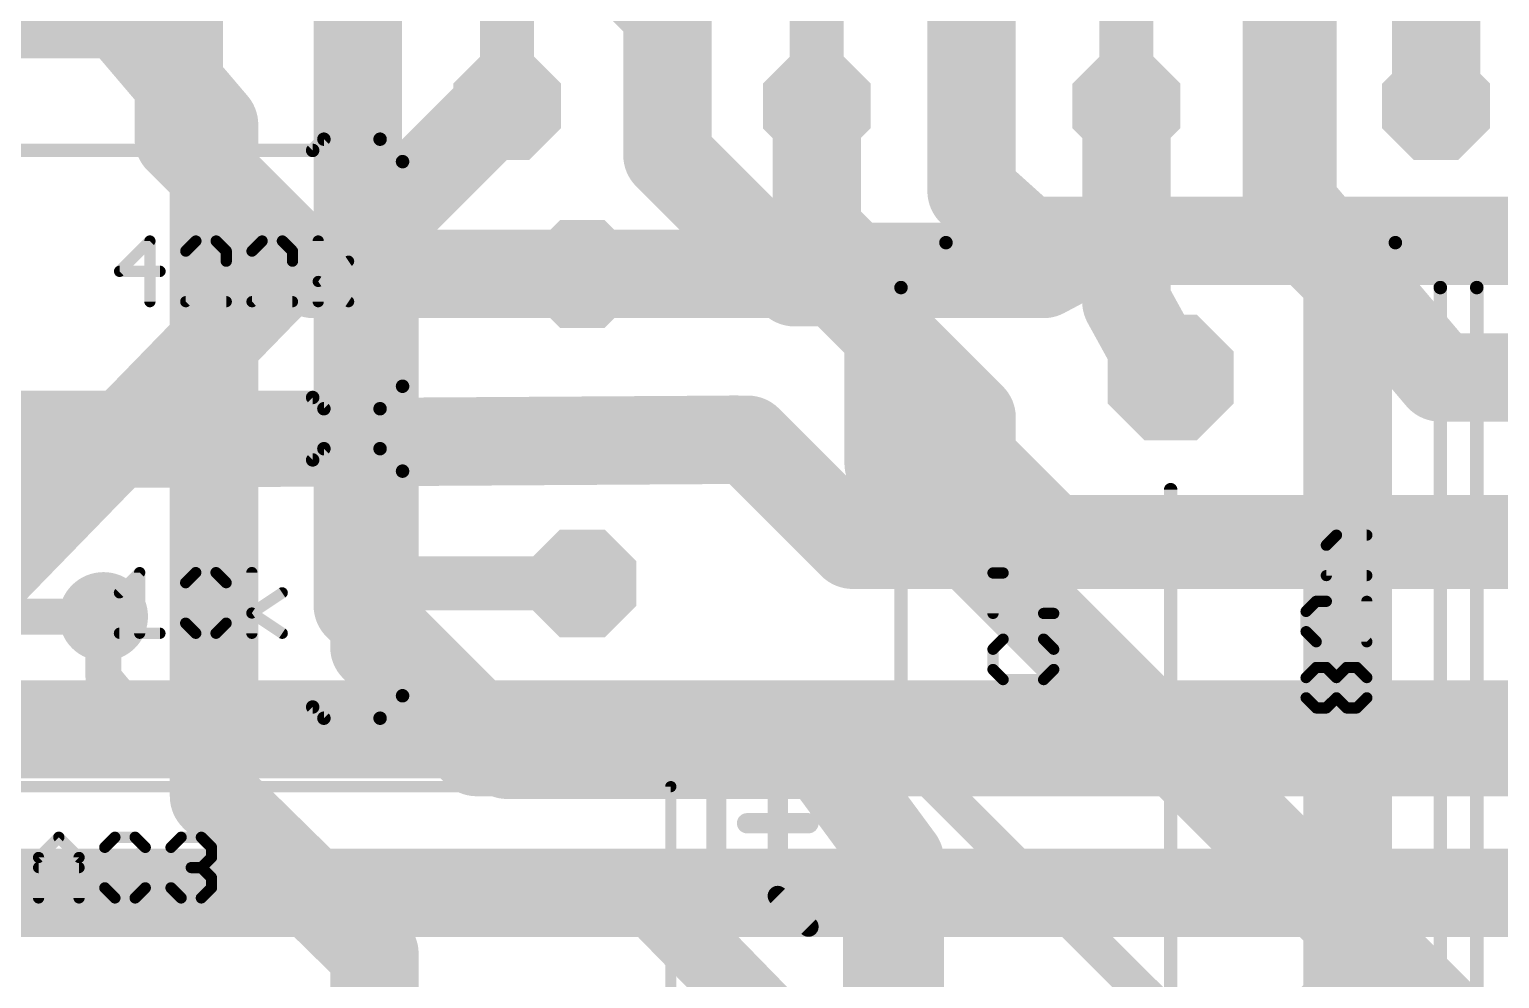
# Model space of a CAD drawing. Header units: inches. Extents: x -5 to 142, y -3 to 122.
# Drawn here: x 68.1 to 84.72, y 56.28 to 67.02 of the extents above; entities that cross this region are included whole.
import ezdxf

# ---------------------------------------------------------------- set-up
doc = ezdxf.new("R2010")
doc.units = ezdxf.units.IN
doc.header["$MEASUREMENT"] = 0
for name, color, linetype in [('1', 22, 'Continuous'), ('15', 22, 'Continuous'), ('16', 175, 'Continuous'), ('17', 82, 'Continuous'), ('18', 82, 'Continuous'), ('2', 175, 'Continuous'), ('21', 253, 'Continuous'), ('25', 253, 'Continuous'), ('27', 253, 'Continuous'), ('51', 253, 'Continuous')]:
    doc.layers.add(name, color=color, linetype=linetype)

# ---------------------------------------------------------------- blocks, each defined once
blk = doc.blocks.new('OCTAGONP')
at = {"const_width": 0.5}
blk.add_lwpolyline([(-0.25, -0.1036), (-0.25, 0.1036), (-0.1036, 0.25), (0.1036, 0.25), (0.25, 0.1036), (0.25, -0.1036), (0.1036, -0.25), (-0.1036, -0.25), (-0.25, -0.1036), (-0.25, 0.1036)], dxfattribs=at)
blk = doc.blocks.new('ROUNDP')
at = {"const_width": 0.5}
blk.add_lwpolyline([(0, -0.25, 1), (0, 0.25, 1), (0, -0.25)], format="xyb", dxfattribs=at)
blk = doc.blocks.new('RECT')
blk.add_solid([(-0.5, -0.5), (0.5, -0.5), (-0.5, 0.5), (0.5, 0.5)])
blk = doc.blocks.new('ROUNDV')
at = {"const_width": 0.5}
blk.add_lwpolyline([(0, -0.25, 1), (0, 0.25, 1), (0, -0.25)], format="xyb", dxfattribs=at)

msp = doc.modelspace()

# ---------------------------------------------------------------- linework, layer by layer
at = {"layer": '1'}
for points, const_width in [([(82.3125, 65.125), (82.3125, 74.75)], 1), ([(69.79, 70.5), (69.79, 65.7725)], 1), ([(77, 66.15), (77, 64.75)], 1), ([(80.5, 66.15), (80.5, 63.9375)], 1), ([(69.79, 65.7725), (71.125, 64.4375)], 1), ([(84.045, 63.08), (82.3125, 65.125)], 1), ([(77, 64.75), (77.8125, 63.9375)], 1), ([(66.75, 59.9375), (71.125, 64.4375)], 1), ([(71.125, 64.4375), (71.3125, 64.25)], 1), ([(71.3125, 64.25), (74.35, 64.25)], 1), ([(77.8125, 63.9375), (77.8125, 62.1075)], 1), ([(80.5, 63.9375), (80.9375, 63.1425)], 1), ([(80.9375, 63.1425), (81, 63.08)], 1), ([(87, 63.08), (84.045, 63.08)], 1), ([(77.8125, 62.1075), (87, 52.92)], 1), ([(68.9375, 59.6875), (68.9375, 60.375)], 0.4064), ([(69.25, 59.3125), (68.9375, 59.6875)], 0.4064), ([(77.5, 59.3125), (69.25, 59.3125)], 0.4064), ([(83.625, 53.1875), (77.5, 59.3125)], 0.4064)]:
    msp.add_lwpolyline(points, dxfattribs=dict(at, const_width=const_width))
for points, const_width in [([(77.25, 66.15, 1), (76.75, 66.15)], 0.5), ([(80.75, 66.15, 1), (80.25, 66.15)], 0.5), ([(69.9668, 65.9493, 1), (69.6132, 65.5957)], 0.5), ([(69.54, 65.7725, 1), (70.04, 65.7725)], 0.5), ([(82.5032, 65.2866, 1), (82.1218, 64.9634)], 0.5), ([(82.0625, 65.125, 1), (82.5625, 65.125)], 0.5), ([(77.1768, 64.9268, 1), (76.8232, 64.5732)], 0.5), ([(76.75, 64.75, 1), (77.25, 64.75)], 0.5), ([(71.3018, 64.6143, 1), (70.9482, 64.2607)], 0.5), ([(71.3042, 64.2632, 1), (70.9458, 64.6118)], 0.5), ([(70.9482, 64.2607, 1), (71.3018, 64.6143)], 0.5), ([(71.3125, 64.5, 1), (71.3125, 64)], 0.5), ([(71.1357, 64.0732, 1), (71.4893, 64.4268)], 0.5), ([(74.35, 64, 1), (74.35, 64.5)], 0.5), ([(78.0625, 63.9375, 1), (77.5625, 63.9375)], 0.5), ([(77.6357, 63.7607, 1), (77.9893, 64.1143)], 0.5), ([(80.719, 64.058, 1), (80.281, 63.817)], 0.5), ([(80.25, 63.9375, 1), (80.75, 63.9375)], 0.5), ([(81.1143, 63.3193, 1), (80.7607, 62.9657)], 0.5), ([(80.7185, 63.022, 1), (81.1565, 63.263)], 0.5), ([(80.8232, 62.9032, 1), (81.1768, 63.2568)], 0.5), ([(84.045, 63.33, 1), (84.045, 62.83)], 0.5), ([(83.8543, 62.9184, 1), (84.2357, 63.2416)], 0.5), ([(77.9893, 62.2843, 1), (77.6357, 61.9307)], 0.5), ([(77.5625, 62.1075, 1), (78.0625, 62.1075)], 0.5), ([(69.0391, 60.375, 1), (68.8359, 60.375)], 0.2032), ([(69.0156, 59.7525, 1), (68.8594, 59.6225)], 0.2032), ([(68.8359, 59.6875, 1), (69.0391, 59.6875)], 0.2032), ([(69.25, 59.4141, 1), (69.25, 59.2109)], 0.2032), ([(77.5718, 59.3843, 1), (77.4282, 59.2407)], 0.2032), ([(77.5, 59.2109, 1), (77.5, 59.4141)], 0.2032), ([(69.1719, 59.2475, 1), (69.3281, 59.3775)], 0.2032)]:
    msp.add_lwpolyline(points, format="xyb", dxfattribs=dict(at, const_width=const_width))
at = {"layer": '15', "const_width": 1}
for points in [[(78.75, 65.1875), (78.75, 72.0625)], [(75.3125, 65.5938), (75.3125, 67.9688)], [(76.75, 64.1562), (75.3125, 65.5938)], [(79.375, 64.625), (78.75, 65.1875)], [(96.625, 64.625), (79.375, 64.625)], [(77.2188, 64.1562), (76.75, 64.1562)], [(78.75, 62.625), (77.2188, 64.1562)], [(78.75, 62.1562), (78.75, 62.625)], [(76.0625, 62.375), (66.1875, 62.3125)], [(79.6562, 61.25), (78.75, 62.1562)], [(89.75, 61.25), (79.6562, 61.25)], [(66.7188, 59.1562), (87.4375, 59.1562)], [(62.5, 57.25), (85.75, 57.25)]]:
    msp.add_lwpolyline(points, dxfattribs=at)
at = {"layer": '15', "const_width": 0.5}
for points in [[(75.4893, 65.7705, 1), (75.1357, 65.417)], [(75.0625, 65.5938, 1), (75.5625, 65.5938)], [(78.9172, 65.3733, 1), (78.5828, 65.0017)], [(78.5, 65.1875, 1), (79, 65.1875)], [(79.375, 64.875, 1), (79.375, 64.375)], [(79.2078, 64.4392, 1), (79.5422, 64.8108)], [(76.75, 64.4062, 1), (76.75, 63.9062)], [(77.3955, 64.333, 1), (77.042, 63.9795)], [(77.2188, 63.9062, 1), (77.2188, 64.4062)], [(76.5732, 63.9795, 1), (76.9268, 64.333)], [(79, 62.625, 1), (78.5, 62.625)], [(78.5732, 62.4482, 1), (78.9268, 62.8018)], [(76.0641, 62.125, 1), (76.0609, 62.625)], [(78.9268, 62.333, 1), (78.5732, 61.9795)], [(78.5, 62.1562, 1), (79, 62.1562)], [(79.6562, 61.5, 1), (79.6562, 61)], [(79.4795, 61.0732, 1), (79.833, 61.4268)]]:
    msp.add_lwpolyline(points, format="xyb", dxfattribs=at)
at = {"layer": '16'}
for points, const_width in [([(74.7812, 67.3125), (75.375, 66.7188)], 0.4064), ([(75.375, 66.7188), (75.375, 65.4375)], 0.4064), ([(73.4, 66.15), (72, 64.75)], 1), ([(73.5, 66.15), (73.4, 66.15)], 1), ([(75.375, 65.4375), (76.1875, 64.625)], 0.4064), ([(72, 64.75), (72, 60.0312)], 1), ([(76.1875, 64.625), (105.125, 64.625)], 0.4064), ([(76.0625, 62.375), (76.2188, 62.375)], 1), ([(76.2188, 62.375), (77.4062, 61.1875)], 1), ([(77.4062, 61.1875), (94.8125, 61.1875)], 1), ([(68.9375, 60.375), (64.125, 60.375)], 0.4064), ([(72, 60.0312), (73.1562, 58.8438)], 1), ([(73.1562, 58.8438), (92.3438, 58.8438)], 1), ([(75.0312, 57.2812), (65.3125, 57.2812)], 0.8128), ([(77.375, 54.875), (75.0312, 57.2812)], 0.8128)]:
    msp.add_lwpolyline(points, dxfattribs=dict(at, const_width=const_width))
for points, const_width in [([(75.4766, 66.7188, 1), (75.2734, 66.7188)], 0.2032), ([(75.3032, 66.6469, 1), (75.4468, 66.7906)], 0.2032), ([(73.4, 66.4, 1), (73.4, 65.9)], 0.5), ([(73.5768, 65.9732, 1), (73.2232, 66.3268)], 0.5), ([(73.5, 65.9, 1), (73.5, 66.4)], 0.5), ([(75.4468, 65.5093, 1), (75.3032, 65.3657)], 0.2032), ([(75.2734, 65.4375, 1), (75.4766, 65.4375)], 0.2032), ([(72.25, 64.75, 1), (71.75, 64.75)], 0.5), ([(71.8232, 64.9268, 1), (72.1768, 64.5732)], 0.5), ([(76.1875, 64.7266, 1), (76.1875, 64.5234)], 0.2032), ([(76.1157, 64.5532, 1), (76.2593, 64.6968)], 0.2032), ([(76.0625, 62.625, 1), (76.0625, 62.125)], 0.5), ([(76.3955, 62.5518, 1), (76.042, 62.1982)], 0.5), ([(76.2188, 62.125, 1), (76.2188, 62.625)], 0.5), ([(77.4062, 61.4375, 1), (77.4062, 60.9375)], 0.5), ([(77.2295, 61.0107, 1), (77.583, 61.3643)], 0.5), ([(68.9375, 60.2734, 1), (68.9375, 60.4766)], 0.2032), ([(72.1791, 60.2057, 1), (71.8209, 59.8568)], 0.5), ([(71.75, 60.0312, 1), (72.25, 60.0312)], 0.5), ([(73.1562, 59.0938, 1), (73.1562, 58.5938)], 0.5), ([(72.9771, 58.6693, 1), (73.3354, 59.0182)], 0.5), ([(75.1768, 57.423, 1), (74.8857, 57.1395)], 0.4064), ([(75.0312, 57.0781, 1), (75.0312, 57.4844)], 0.4064)]:
    msp.add_lwpolyline(points, format="xyb", dxfattribs=dict(at, const_width=const_width))
at = {"layer": '2', "const_width": 1}
for points in [[(82.375, 64.8125), (82.375, 75.375)], [(84, 66.15), (84, 74.375)], [(71.8125, 73.375), (71.8125, 60.5)], [(69.125, 67.1875), (67.3438, 67.1875)], [(70.1875, 65.9375), (69.125, 67.1875)], [(80.5, 64.75), (80.5, 66.15)], [(70.1875, 58.3438), (70.1875, 65.9375)], [(83, 64.1875), (82.375, 64.8125)], [(79.5625, 64.25), (80.5, 64.75)], [(74.35, 64.25), (79.5625, 64.25)], [(83, 56), (83, 64.1875)], [(71.8125, 60.5), (73.5, 58.8125)], [(73.5, 58.8125), (77.0625, 58.8125)], [(77.0625, 58.8125), (77.9375, 57.625)], [(72, 56.5625), (70.1875, 58.3438)], [(77.9375, 57.625), (77.9375, 52.3125)], [(72, 55.1448), (72, 56.5625)], [(81, 54), (83, 56)]]:
    msp.add_lwpolyline(points, dxfattribs=at)
at = {"layer": '2', "const_width": 0.5}
for points in [[(69.3155, 67.3494, 1), (68.9345, 67.0256)], [(69.125, 66.9375, 1), (69.125, 67.4375)], [(80.75, 66.15, 1), (80.25, 66.15)], [(70.4375, 65.9375, 1), (69.9375, 65.9375)], [(69.997, 65.7756, 1), (70.378, 66.0994)], [(83.75, 66.15, 1), (84.25, 66.15)], [(82.5518, 64.9893, 1), (82.1982, 64.6357)], [(80.6176, 64.5294, 1), (80.3824, 64.9706)], [(80.25, 64.75, 1), (80.75, 64.75)], [(82.125, 64.8125, 1), (82.625, 64.8125)], [(74.35, 64.5, 1), (74.35, 64)], [(79.4449, 64.4706, 1), (79.6801, 64.0294)], [(79.5625, 64, 1), (79.5625, 64.5)], [(83.25, 64.1875, 1), (82.75, 64.1875)], [(82.8232, 64.0107, 1), (83.1768, 64.3643)], [(71.9893, 60.6768, 1), (71.6357, 60.3232)], [(71.5625, 60.5, 1), (72.0625, 60.5)], [(73.5, 59.0625, 1), (73.5, 58.5625)], [(73.3232, 58.6357, 1), (73.6768, 58.9893)], [(77.2638, 58.9608, 1), (76.8612, 58.6642)], [(77.0625, 58.5625, 1), (77.0625, 59.0625)], [(70.3627, 58.5221, 1), (70.0123, 58.1654)], [(69.9375, 58.3438, 1), (70.4375, 58.3438)], [(78.1875, 57.625, 1), (77.6875, 57.625)], [(77.7362, 57.4767, 1), (78.1388, 57.7733)], [(72.25, 56.5625, 1), (71.75, 56.5625)], [(71.8248, 56.3842, 1), (72.1752, 56.7408)], [(83.1768, 55.8232, 1), (82.8232, 56.1768)]]:
    msp.add_lwpolyline(points, format="xyb", dxfattribs=at)
at = {"layer": '21'}
for points, const_width in [([(71.302, 65.647), (71.429, 65.774)], 0.1524), ([(72.064, 65.774), (71.429, 65.774)], 0.1524), ([(71.302, 65.647), (64.698, 65.647)], 0.1524), ([(72.318, 62.98), (72.318, 65.52)], 0.1524), ([(78.46, 64.604), (83.54, 64.604)], 0.1524), ([(77.952, 51.904), (77.952, 64.096)], 0.1524), ([(84.048, 64.096), (84.048, 51.904)], 0.1524), ([(84.46, 51.904), (84.46, 64.096)], 0.1524), ([(71.302, 62.853), (64.698, 62.853)], 0.1524), ([(71.302, 62.853), (71.429, 62.726)], 0.1524), ([(72.064, 62.726), (71.429, 62.726)], 0.1524), ([(71.302, 62.147), (71.429, 62.274)], 0.1524), ([(72.064, 62.274), (71.429, 62.274)], 0.1524), ([(64.698, 62.147), (71.302, 62.147)], 0.1524), ([(72.318, 62.02), (72.318, 59.48)], 0.1524), ([(81, 61.81), (81, 55.714)], 0.1524), ([(64.698, 59.353), (71.302, 59.353)], 0.1524), ([(71.302, 59.353), (71.429, 59.226)], 0.1524), ([(72.064, 59.226), (71.429, 59.226)], 0.1524), ([(75.35, 58.4523), (62.65, 58.4523)], 0.127), ([(75.35, 58.4523), (75.35, 47.0477)], 0.127)]:
    msp.add_lwpolyline(points, dxfattribs=dict(at, const_width=const_width))
for points, const_width in [([(71.429, 65.8121, 1), (71.429, 65.7359)], 0.0762), ([(71.4559, 65.7471, 1), (71.4021, 65.8009)], 0.0762), ([(72.318, 65.52, 0.4142), (72.064, 65.774)], 0.1524), ([(72.064, 65.8121, 1), (72.064, 65.7359)], 0.0762), ([(72.064, 65.7359, 1), (72.064, 65.8121)], 0.0762), ([(71.2751, 65.6739, 1), (71.3289, 65.6201)], 0.0762), ([(71.302, 65.6089, 1), (71.302, 65.6851)], 0.0762), ([(72.3561, 65.52, 1), (72.2799, 65.52)], 0.0762), ([(72.2799, 65.52, 1), (72.3561, 65.52)], 0.0762), ([(78.46, 64.604, 0.4142), (77.952, 64.096)], 0.1524), ([(78.46, 64.6421, 1), (78.46, 64.5659)], 0.0762), ([(78.46, 64.5659, 1), (78.46, 64.6421)], 0.0762), ([(84.048, 64.096, 0.4142), (83.54, 64.604)], 0.1524), ([(83.54, 64.6421, 1), (83.54, 64.5659)], 0.0762), ([(83.54, 64.5659, 1), (83.54, 64.6421)], 0.0762), ([(84.968, 64.604, 0.4142), (84.46, 64.096)], 0.1524), ([(77.9901, 64.096, 1), (77.9139, 64.096)], 0.0762), ([(84.0861, 64.096, 1), (84.0099, 64.096)], 0.0762), ([(84.4981, 64.096, 1), (84.4219, 64.096)], 0.0762), ([(77.9139, 64.096, 1), (77.9901, 64.096)], 0.0762), ([(84.0099, 64.096, 1), (84.0861, 64.096)], 0.0762), ([(84.4219, 64.096, 1), (84.4981, 64.096)], 0.0762), ([(72.064, 62.726, 0.4142), (72.318, 62.98)], 0.1524), ([(72.3561, 62.98, 1), (72.2799, 62.98)], 0.0762), ([(72.2799, 62.98, 1), (72.3561, 62.98)], 0.0762), ([(71.3289, 62.8799, 1), (71.2751, 62.8261)], 0.0762), ([(71.302, 62.8149, 1), (71.302, 62.8911)], 0.0762), ([(71.429, 62.7641, 1), (71.429, 62.6879)], 0.0762), ([(71.4021, 62.6991, 1), (71.4559, 62.7529)], 0.0762), ([(72.064, 62.7641, 1), (72.064, 62.6879)], 0.0762), ([(72.064, 62.6879, 1), (72.064, 62.7641)], 0.0762), ([(71.429, 62.3121, 1), (71.429, 62.2359)], 0.0762), ([(71.4559, 62.2471, 1), (71.4021, 62.3009)], 0.0762), ([(72.318, 62.02, 0.4142), (72.064, 62.274)], 0.1524), ([(72.064, 62.3121, 1), (72.064, 62.2359)], 0.0762), ([(72.064, 62.2359, 1), (72.064, 62.3121)], 0.0762), ([(71.2751, 62.1739, 1), (71.3289, 62.1201)], 0.0762), ([(71.302, 62.1089, 1), (71.302, 62.1851)], 0.0762), ([(72.3561, 62.02, 1), (72.2799, 62.02)], 0.0762), ([(72.2799, 62.02, 1), (72.3561, 62.02)], 0.0762), ([(81.0381, 61.81, 1), (80.9619, 61.81)], 0.0762), ([(72.064, 59.226, 0.4142), (72.318, 59.48)], 0.1524), ([(72.3561, 59.48, 1), (72.2799, 59.48)], 0.0762), ([(72.2799, 59.48, 1), (72.3561, 59.48)], 0.0762), ([(71.3289, 59.3799, 1), (71.2751, 59.3261)], 0.0762), ([(71.302, 59.3149, 1), (71.302, 59.3911)], 0.0762), ([(71.429, 59.2641, 1), (71.429, 59.1879)], 0.0762), ([(71.4021, 59.1991, 1), (71.4559, 59.2529)], 0.0762), ([(72.064, 59.2641, 1), (72.064, 59.1879)], 0.0762), ([(72.064, 59.1879, 1), (72.064, 59.2641)], 0.0762), ([(75.3818, 58.4523, 1), (75.3183, 58.4523)], 0.0635), ([(75.35, 58.4206, 1), (75.35, 58.484)], 0.0635)]:
    msp.add_lwpolyline(points, format="xyb", dxfattribs=dict(at, const_width=const_width))
at = {"layer": '25', "const_width": 0.127}
for points in [[(78.9919, 60.4111), (78.9919, 60.8687)], [(78.9919, 60.8687), (79.1063, 60.8687)], [(79.1063, 60.8687), (79.5639, 60.4111)], [(79.5639, 60.4111), (79.6783, 60.4111)], [(79.1063, 60.1203), (78.9919, 60.0059)], [(79.6783, 60.0059), (79.5639, 60.1203)], [(78.9919, 60.0059), (78.9919, 59.7771)], [(79.6783, 59.7771), (79.6783, 60.0059)], [(78.9919, 59.7771), (79.1063, 59.6627)], [(79.5639, 59.6627), (79.6783, 59.7771)], [(79.1063, 59.6627), (79.5639, 59.6627)]]:
    msp.add_lwpolyline(points, dxfattribs=at)
at = {"layer": '25', "const_width": 0.0635}
for points in [[(79.0237, 60.8687, 1), (78.9602, 60.8687)], [(78.9919, 60.9004, 1), (78.9919, 60.8369)], [(79.1288, 60.8911, 1), (79.0839, 60.8462)], [(79.1063, 60.8369, 1), (79.1063, 60.9004)], [(78.9602, 60.4111, 1), (79.0237, 60.4111)], [(79.5639, 60.4428, 1), (79.5639, 60.3793)], [(79.5415, 60.3886, 1), (79.5864, 60.4335)], [(79.6783, 60.3793, 1), (79.6783, 60.4428)], [(79.1288, 60.0978, 1), (79.0839, 60.1427)], [(79.5864, 60.1427, 1), (79.5415, 60.0978)], [(79.0237, 60.0059, 1), (78.9602, 60.0059)], [(78.9695, 60.0283, 1), (79.0144, 59.9834)], [(79.7101, 60.0059, 1), (79.6466, 60.0059)], [(79.6558, 59.9834, 1), (79.7008, 60.0283)], [(79.0144, 59.7995, 1), (78.9695, 59.7546)], [(79.7008, 59.7546, 1), (79.6558, 59.7995)], [(78.9602, 59.7771, 1), (79.0237, 59.7771)], [(79.1063, 59.6944, 1), (79.1063, 59.6309)], [(79.0839, 59.6402, 1), (79.1288, 59.6851)], [(79.5415, 59.6851, 1), (79.5864, 59.6402)], [(79.5639, 59.6309, 1), (79.5639, 59.6944)], [(79.6466, 59.7771, 1), (79.7101, 59.7771)]]:
    msp.add_lwpolyline(points, format="xyb", dxfattribs=at)
at = {"layer": '27', "const_width": 0.127}
for points in [[(69.4628, 64.6229), (69.1196, 64.2797)], [(69.4628, 63.9365), (69.4628, 64.6229)], [(69.9824, 64.6229), (69.868, 64.5085)], [(70.2112, 64.6229), (69.9824, 64.6229)], [(70.3256, 64.5085), (70.2112, 64.6229)], [(70.7308, 64.6229), (70.6164, 64.5085)], [(70.9596, 64.6229), (70.7308, 64.6229)], [(71.074, 64.5085), (70.9596, 64.6229)], [(71.3648, 63.9365), (71.3648, 64.6229)], [(70.3256, 64.3941), (70.3256, 64.5085)], [(71.074, 64.3941), (71.074, 64.5085)], [(69.1196, 64.2797), (69.5772, 64.2797)], [(69.868, 63.9365), (70.3256, 64.3941)], [(70.6164, 63.9365), (71.074, 64.3941)], [(71.3648, 64.1653), (71.708, 64.3941)], [(71.708, 63.9365), (71.3648, 64.1653)], [(70.3256, 63.9365), (69.868, 63.9365)], [(71.074, 63.9365), (70.6164, 63.9365)], [(82.7597, 61.1823), (82.8741, 61.2967)], [(82.8741, 61.2967), (83.2173, 61.2967)], [(82.7597, 60.8391), (82.7597, 61.1823)], [(69.118, 60.6441), (69.3468, 60.8729)], [(69.3468, 60.8729), (69.3468, 60.1865)], [(69.8664, 60.7585), (69.9808, 60.8729)], [(69.8664, 60.3009), (69.8664, 60.7585)], [(69.8664, 60.3009), (70.324, 60.7585)], [(69.9808, 60.8729), (70.2096, 60.8729)], [(70.2096, 60.8729), (70.324, 60.7585)], [(70.324, 60.7585), (70.324, 60.3009)], [(70.6148, 60.1865), (70.6148, 60.8729)], [(83.2173, 60.8391), (82.7597, 60.8391)], [(70.6148, 60.4153), (70.958, 60.6441)], [(82.6453, 60.5483), (82.5309, 60.4339)], [(82.5309, 60.4339), (82.5309, 60.2051)], [(82.7597, 60.5483), (82.6453, 60.5483)], [(83.2173, 60.0907), (82.7597, 60.5483)], [(83.2173, 60.5483), (83.2173, 60.0907)], [(69.9808, 60.1865), (69.8664, 60.3009)], [(70.324, 60.3009), (70.2096, 60.1865)], [(70.958, 60.1865), (70.6148, 60.4153)], [(69.118, 60.1865), (69.5756, 60.1865)], [(70.2096, 60.1865), (69.9808, 60.1865)], [(82.5309, 60.2051), (82.6453, 60.0907)], [(82.5309, 59.6854), (82.6453, 59.7998)], [(82.6453, 59.7998), (82.7597, 59.7998)], [(82.7597, 59.7998), (82.8741, 59.6854)], [(82.8741, 59.6854), (82.9885, 59.7998)], [(82.9885, 59.7998), (83.1029, 59.7998)], [(83.1029, 59.7998), (83.2173, 59.6854)], [(82.5309, 59.4566), (82.5309, 59.6854)], [(82.8741, 59.4566), (82.8741, 59.6854)], [(83.2173, 59.6854), (83.2173, 59.4566)], [(82.6453, 59.3423), (82.5309, 59.4566)], [(82.8741, 59.4566), (82.7597, 59.3423)], [(82.9885, 59.3423), (82.8741, 59.4566)], [(83.2173, 59.4566), (83.1029, 59.3423)], [(82.7597, 59.3423), (82.6453, 59.3423)], [(83.1029, 59.3423), (82.9885, 59.3423)], [(68.204, 57.6511), (68.4328, 57.8799)], [(68.4328, 57.8799), (68.6616, 57.6511)], [(68.9524, 57.7655), (69.0668, 57.8799)], [(69.0668, 57.8799), (69.2956, 57.8799)], [(69.2956, 57.8799), (69.41, 57.7655)], [(69.7008, 57.7655), (69.8152, 57.8799)], [(69.8152, 57.8799), (70.044, 57.8799)], [(70.044, 57.8799), (70.1584, 57.7655)], [(68.204, 57.1935), (68.204, 57.6511)], [(68.6616, 57.6511), (68.6616, 57.1935)], [(68.9524, 57.3079), (68.9524, 57.7655)], [(68.9524, 57.3079), (69.41, 57.7655)], [(69.41, 57.7655), (69.41, 57.3079)], [(70.1584, 57.6511), (70.044, 57.5367)], [(70.1584, 57.7655), (70.1584, 57.6511)], [(68.204, 57.5367), (68.6616, 57.5367)], [(70.044, 57.5367), (69.9296, 57.5367)], [(70.044, 57.5367), (70.1584, 57.4223)], [(69.0668, 57.1935), (68.9524, 57.3079)], [(69.41, 57.3079), (69.2956, 57.1935)], [(69.8152, 57.1935), (69.7008, 57.3079)], [(70.1584, 57.3079), (70.044, 57.1935)], [(70.1584, 57.4223), (70.1584, 57.3079)], [(69.2956, 57.1935), (69.0668, 57.1935)], [(70.044, 57.1935), (69.8152, 57.1935)]]:
    msp.add_lwpolyline(points, dxfattribs=at)
at = {"layer": '27', "const_width": 0.0635}
for points in [[(69.4945, 64.6229, 1), (69.431, 64.6229)], [(69.4852, 64.6004, 1), (69.4403, 64.6453)], [(69.9824, 64.6546, 1), (69.9824, 64.5911)], [(70.0048, 64.6004, 1), (69.9599, 64.6453)], [(70.2336, 64.6453, 1), (70.1887, 64.6004)], [(70.2112, 64.5911, 1), (70.2112, 64.6546)], [(70.7308, 64.6546, 1), (70.7308, 64.5911)], [(70.7533, 64.6004, 1), (70.7084, 64.6453)], [(70.982, 64.6453, 1), (70.9371, 64.6004)], [(70.9596, 64.5911, 1), (70.9596, 64.6546)], [(71.3966, 64.6229, 1), (71.3331, 64.6229)], [(69.8455, 64.5309, 1), (69.8904, 64.486)], [(70.3573, 64.5085, 1), (70.2938, 64.5085)], [(70.3031, 64.486, 1), (70.348, 64.5309)], [(70.594, 64.5309, 1), (70.6389, 64.486)], [(71.1057, 64.5085, 1), (71.0422, 64.5085)], [(71.0515, 64.486, 1), (71.0964, 64.5309)], [(69.1196, 64.3114, 1), (69.1196, 64.2479)], [(69.0971, 64.3021, 1), (69.142, 64.2572)], [(69.5772, 64.2479, 1), (69.5772, 64.3114)], [(70.2938, 64.3941, 1), (70.3573, 64.3941)], [(70.348, 64.3716, 1), (70.3031, 64.4165)], [(71.0422, 64.3941, 1), (71.1057, 64.3941)], [(71.0964, 64.3716, 1), (71.0515, 64.4165)], [(71.7256, 64.3677, 1), (71.6904, 64.4205)], [(71.3824, 64.1917, 1), (71.3472, 64.1389)], [(71.3472, 64.1917, 1), (71.3824, 64.1389)], [(69.8455, 63.959, 1), (69.8904, 63.914)], [(69.868, 63.9683, 1), (69.868, 63.9048)], [(70.3256, 63.9048, 1), (70.3256, 63.9683)], [(70.6164, 63.9683, 1), (70.6164, 63.9048)], [(70.594, 63.959, 1), (70.6389, 63.914)], [(71.074, 63.9048, 1), (71.074, 63.9683)], [(71.6904, 63.9101, 1), (71.7256, 63.9629)], [(69.431, 63.9365, 1), (69.4945, 63.9365)], [(71.3331, 63.9365, 1), (71.3966, 63.9365)], [(82.8741, 61.3284, 1), (82.8741, 61.2649)], [(82.8966, 61.2742, 1), (82.8517, 61.3191)], [(83.2173, 61.2649, 1), (83.2173, 61.3284)], [(82.7915, 61.1823, 1), (82.728, 61.1823)], [(82.7373, 61.2047, 1), (82.7822, 61.1598)], [(69.3785, 60.8729, 1), (69.315, 60.8729)], [(69.3692, 60.8504, 1), (69.3243, 60.8953)], [(69.8982, 60.7585, 1), (69.8347, 60.7585)], [(69.9808, 60.9046, 1), (69.9808, 60.8411)], [(70.0033, 60.8504, 1), (69.9584, 60.8953)], [(70.232, 60.8953, 1), (70.1871, 60.8504)], [(70.2096, 60.8411, 1), (70.2096, 60.9046)], [(70.3557, 60.7585, 1), (70.2922, 60.7585)], [(70.3464, 60.736, 1), (70.3015, 60.7809)], [(70.6466, 60.8729, 1), (70.5831, 60.8729)], [(82.7597, 60.8708, 1), (82.7597, 60.8073)], [(82.728, 60.8391, 1), (82.7915, 60.8391)], [(83.2173, 60.8073, 1), (83.2173, 60.8708)], [(69.0955, 60.6665, 1), (69.1404, 60.6216)], [(69.844, 60.7809, 1), (69.8889, 60.736)], [(70.3015, 60.736, 1), (70.3464, 60.7809)], [(70.9756, 60.6177, 1), (70.9404, 60.6705)], [(82.5627, 60.4339, 1), (82.4992, 60.4339)], [(82.6453, 60.58, 1), (82.6453, 60.5165)], [(82.6678, 60.5258, 1), (82.6229, 60.5707)], [(82.7822, 60.5707, 1), (82.7373, 60.5258)], [(82.7597, 60.5165, 1), (82.7597, 60.58)], [(83.2491, 60.5483, 1), (83.1856, 60.5483)], [(69.8889, 60.3233, 1), (69.844, 60.2784)], [(69.844, 60.3233, 1), (69.8889, 60.2784)], [(69.8347, 60.3009, 1), (69.8982, 60.3009)], [(70.2922, 60.3009, 1), (70.3557, 60.3009)], [(70.3464, 60.2784, 1), (70.3015, 60.3233)], [(70.6324, 60.4417, 1), (70.5972, 60.3889)], [(70.5972, 60.4417, 1), (70.6324, 60.3889)], [(82.5085, 60.4563, 1), (82.5534, 60.4114)], [(69.118, 60.2183, 1), (69.118, 60.1548)], [(69.315, 60.1865, 1), (69.3785, 60.1865)], [(69.5756, 60.1548, 1), (69.5756, 60.2183)], [(69.9808, 60.2183, 1), (69.9808, 60.1548)], [(69.9584, 60.164, 1), (70.0033, 60.209)], [(70.1871, 60.209, 1), (70.232, 60.164)], [(70.2096, 60.1548, 1), (70.2096, 60.2183)], [(70.5831, 60.1865, 1), (70.6466, 60.1865)], [(70.9404, 60.1601, 1), (70.9756, 60.2129)], [(82.4992, 60.2051, 1), (82.5627, 60.2051)], [(82.5534, 60.2275, 1), (82.5085, 60.1826)], [(82.6229, 60.0682, 1), (82.6678, 60.1131)], [(83.1856, 60.0907, 1), (83.2491, 60.0907)], [(83.1948, 60.0682, 1), (83.2398, 60.1131)], [(82.6453, 59.8316, 1), (82.6453, 59.7681)], [(82.6678, 59.7774, 1), (82.6229, 59.8223)], [(82.7822, 59.8223, 1), (82.7373, 59.7774)], [(82.7597, 59.7681, 1), (82.7597, 59.8316)], [(82.9885, 59.8316, 1), (82.9885, 59.7681)], [(83.011, 59.7774, 1), (82.9661, 59.8223)], [(83.1254, 59.8223, 1), (83.0805, 59.7774)], [(83.1029, 59.7681, 1), (83.1029, 59.8316)], [(82.5627, 59.6854, 1), (82.4992, 59.6854)], [(82.5085, 59.7079, 1), (82.5534, 59.663)], [(82.9059, 59.6854, 1), (82.8424, 59.6854)], [(82.8517, 59.7079, 1), (82.8966, 59.663)], [(82.8517, 59.663, 1), (82.8966, 59.7079)], [(83.2491, 59.6854, 1), (83.1856, 59.6854)], [(83.1948, 59.663, 1), (83.2398, 59.7079)], [(82.5534, 59.4791, 1), (82.5085, 59.4342)], [(82.8966, 59.4791, 1), (82.8517, 59.4342)], [(82.8966, 59.4342, 1), (82.8517, 59.4791)], [(83.2398, 59.4342, 1), (83.1948, 59.4791)], [(82.4992, 59.4566, 1), (82.5627, 59.4566)], [(82.6453, 59.374, 1), (82.6453, 59.3105)], [(82.6229, 59.3198, 1), (82.6678, 59.3647)], [(82.7373, 59.3647, 1), (82.7822, 59.3198)], [(82.7597, 59.3105, 1), (82.7597, 59.374)], [(82.8424, 59.4566, 1), (82.9059, 59.4566)], [(82.9885, 59.374, 1), (82.9885, 59.3105)], [(82.9661, 59.3198, 1), (83.011, 59.3647)], [(83.0805, 59.3647, 1), (83.1254, 59.3198)], [(83.1029, 59.3105, 1), (83.1029, 59.374)], [(83.1856, 59.4566, 1), (83.2491, 59.4566)], [(68.4552, 57.9023, 1), (68.4103, 57.8574)], [(68.4552, 57.8574, 1), (68.4103, 57.9023)], [(69.0668, 57.9116, 1), (69.0668, 57.8481)], [(69.0893, 57.8574, 1), (69.0444, 57.9023)], [(69.3181, 57.9023, 1), (69.2731, 57.8574)], [(69.2956, 57.8481, 1), (69.2956, 57.9116)], [(69.8152, 57.9116, 1), (69.8152, 57.8481)], [(69.8377, 57.8574, 1), (69.7928, 57.9023)], [(70.0665, 57.9023, 1), (70.0216, 57.8574)], [(70.044, 57.8481, 1), (70.044, 57.9116)], [(68.2357, 57.6511, 1), (68.1722, 57.6511)], [(68.1815, 57.6735, 1), (68.2264, 57.6286)], [(68.6933, 57.6511, 1), (68.6298, 57.6511)], [(68.6391, 57.6286, 1), (68.684, 57.6735)], [(68.9842, 57.7655, 1), (68.9207, 57.7655)], [(68.93, 57.7879, 1), (68.9749, 57.743)], [(69.4417, 57.7655, 1), (69.3782, 57.7655)], [(69.4325, 57.743, 1), (69.3875, 57.7879)], [(69.3875, 57.743, 1), (69.4325, 57.7879)], [(69.6784, 57.7879, 1), (69.7233, 57.743)], [(70.1902, 57.7655, 1), (70.1267, 57.7655)], [(70.1267, 57.6511, 1), (70.1902, 57.6511)], [(70.136, 57.743, 1), (70.1809, 57.7879)], [(70.1809, 57.6286, 1), (70.136, 57.6735)], [(68.204, 57.5684, 1), (68.204, 57.5049)], [(68.6616, 57.5049, 1), (68.6616, 57.5684)], [(69.9296, 57.5684, 1), (69.9296, 57.5049)], [(70.0665, 57.5591, 1), (70.0216, 57.5142)], [(70.0216, 57.5591, 1), (70.0665, 57.5142)], [(70.044, 57.5049, 1), (70.044, 57.5684)], [(68.9207, 57.3079, 1), (68.9842, 57.3079)], [(68.9749, 57.3303, 1), (68.93, 57.2854)], [(68.93, 57.3303, 1), (68.9749, 57.2854)], [(69.3782, 57.3079, 1), (69.4417, 57.3079)], [(69.4325, 57.2854, 1), (69.3875, 57.3303)], [(69.7233, 57.3303, 1), (69.6784, 57.2854)], [(70.1902, 57.4223, 1), (70.1267, 57.4223)], [(70.1267, 57.3079, 1), (70.1902, 57.3079)], [(70.136, 57.3998, 1), (70.1809, 57.4447)], [(70.1809, 57.2854, 1), (70.136, 57.3303)], [(68.1722, 57.1935, 1), (68.2357, 57.1935)], [(68.6298, 57.1935, 1), (68.6933, 57.1935)], [(69.0668, 57.2252, 1), (69.0668, 57.1618)], [(69.0444, 57.171, 1), (69.0893, 57.216)], [(69.2731, 57.216, 1), (69.3181, 57.171)], [(69.2956, 57.1618, 1), (69.2956, 57.2252)], [(69.8152, 57.2252, 1), (69.8152, 57.1618)], [(69.7928, 57.171, 1), (69.8377, 57.216)], [(70.0216, 57.216, 1), (70.0665, 57.171)], [(70.044, 57.1618, 1), (70.044, 57.2252)]]:
    msp.add_lwpolyline(points, format="xyb", dxfattribs=at)
at = {"layer": '51'}
for points, const_width in [([(73.5, 66.15), (73.5, 67.42)], 0.6096), ([(77, 66.15), (77, 67.42)], 0.6096), ([(80.5, 66.15), (80.5, 67.42)], 0.6096), ([(84, 66.15), (84, 67.42)], 0.6096), ([(74.35, 64.25), (73.08, 64.25)], 0.6096), ([(74.35, 60.75), (73.08, 60.75)], 0.6096), ([(77.5, 58.75), (60.75, 58.75)], 0.4064), ([(77.5, 45.5), (77.5, 58.75)], 0.4064), ([(75.8643, 58.3857), (75.8643, 57.6908)], 0.2286), ([(76.5592, 58.3857), (76.5592, 57.6908)], 0.2286), ([(76.9066, 58.0383), (76.2117, 58.0383)], 0.2286), ([(75.8643, 57.2163), (75.8643, 56.5214)], 0.2286), ([(76.5592, 57.2163), (76.9066, 56.8689)], 0.2286), ([(76.9066, 56.8689), (75.8643, 56.8689)], 0.2286)]:
    msp.add_lwpolyline(points, dxfattribs=dict(at, const_width=const_width))
for points, const_width in [([(73.3476, 66.15, 1), (73.6524, 66.15)], 0.3048), ([(76.8476, 66.15, 1), (77.1524, 66.15)], 0.3048), ([(80.3476, 66.15, 1), (80.6524, 66.15)], 0.3048), ([(83.8476, 66.15, 1), (84.1524, 66.15)], 0.3048), ([(73.08, 64.4024, 1), (73.08, 64.0976)], 0.3048), ([(74.35, 64.0976, 1), (74.35, 64.4024)], 0.3048), ([(73.08, 60.9024, 1), (73.08, 60.5976)], 0.3048), ([(74.35, 60.5976, 1), (74.35, 60.9024)], 0.3048), ([(77.6016, 58.75, 1), (77.3984, 58.75)], 0.2032), ([(77.5, 58.6484, 1), (77.5, 58.8516)], 0.2032), ([(75.9214, 58.3857, 1), (75.8072, 58.3857)], 0.1143), ([(76.6163, 58.3857, 1), (76.502, 58.3857)], 0.1143), ([(76.2117, 58.0954, 1), (76.2117, 57.9811)], 0.1143), ([(76.9066, 57.9811, 1), (76.9066, 58.0954)], 0.1143), ([(75.8072, 57.6908, 1), (75.9214, 57.6908)], 0.1143), ([(76.502, 57.6908, 1), (76.6163, 57.6908)], 0.1143), ([(75.9214, 57.2163, 1), (75.8072, 57.2163)], 0.1143), ([(76.5996, 57.2567, 1), (76.5187, 57.1759)], 0.1143), ([(75.8643, 56.926, 1), (75.8643, 56.8117)], 0.1143), ([(76.8662, 56.8285, 1), (76.947, 56.9093)], 0.1143), ([(76.9066, 56.8117, 1), (76.9066, 56.926)], 0.1143), ([(75.8072, 56.5214, 1), (75.9214, 56.5214)], 0.1143)]:
    msp.add_lwpolyline(points, format="xyb", dxfattribs=dict(at, const_width=const_width))

# ---------------------------------------------------------------- block references
at = {"layer": '17'}
for name, p, xscale, yscale, rotation in [('OCTAGONP', (73.5, 66.15), 1.2192, 1.2192, 90), ('ROUNDP', (73.5, 66.15), 1.2192, 1.2192, 90), ('ROUNDP', (73.5, 66.15), 1.2192, 1.2192, 90), ('OCTAGONP', (73.5, 66.15), 1.2192, 1.2192, 90), ('OCTAGONP', (77, 66.15), 1.2192, 1.2192, 90), ('ROUNDP', (77, 66.15), 1.2192, 1.2192, 90), ('ROUNDP', (77, 66.15), 1.2192, 1.2192, 90), ('OCTAGONP', (77, 66.15), 1.2192, 1.2192, 90), ('OCTAGONP', (80.5, 66.15), 1.2192, 1.2192, 270), ('ROUNDP', (80.5, 66.15), 1.2192, 1.2192, 270), ('ROUNDP', (80.5, 66.15), 1.2192, 1.2192, 270), ('OCTAGONP', (80.5, 66.15), 1.2192, 1.2192, 270), ('OCTAGONP', (84, 66.15), 1.2192, 1.2192, 90), ('ROUNDP', (84, 66.15), 1.2192, 1.2192, 90), ('ROUNDP', (84, 66.15), 1.2192, 1.2192, 90), ('OCTAGONP', (84, 66.15), 1.2192, 1.2192, 90), ('OCTAGONP', (81, 63.08), 1.4224, 1.4224, 90), ('ROUNDP', (81, 63.08), 1.4224, 1.4224, 90), ('ROUNDP', (81, 63.08), 1.4224, 1.4224, 90), ('OCTAGONP', (81, 63.08), 1.4224, 1.4224, 90), ('OCTAGONP', (74.35, 60.75), 1.2192, 1.2192, 180), ('ROUNDP', (74.35, 60.75), 1.2192, 1.2192, 180), ('ROUNDP', (74.35, 60.75), 1.2192, 1.2192, 180), ('OCTAGONP', (74.35, 60.75), 1.2192, 1.2192, 180)]:
    msp.add_blockref(name, p, dxfattribs=dict(at, xscale=xscale, yscale=yscale, rotation=rotation))
at = {"layer": '17', "xscale": 1.2192, "yscale": 1.2192}
for name in ['OCTAGONP', 'ROUNDP', 'ROUNDP', 'OCTAGONP']:
    msp.add_blockref(name, (74.35, 64.25), dxfattribs=at)
at = {"layer": '18'}
for p, xscale, yscale in [((76.0625, 62.375), 1.0064, 1.0064), ((76.0625, 62.375), 1.0064, 1.0064), ((76.0625, 62.375), 0.9048, 0.9048), ((76.0625, 62.375), 0.9048, 0.9048), ((68.9375, 60.375), 1.0064, 1.0064), ((68.9375, 60.375), 1.0064, 1.0064), ((68.9375, 60.375), 0.9048, 0.9048), ((68.9375, 60.375), 0.9048, 0.9048)]:
    msp.add_blockref('ROUNDV', p, dxfattribs=dict(at, xscale=xscale, yscale=yscale))
at = {"layer": '21', "xscale": 0.8636, "yscale": 0.6096}
msp.add_blockref('RECT', (72.7498, 64.25), dxfattribs=at)
at = {"layer": '21', "xscale": 0.8636, "yscale": 0.6096, "rotation": 180}
msp.add_blockref('RECT', (72.7498, 60.75), dxfattribs=at)

doc.saveas('drawing.dxf')
